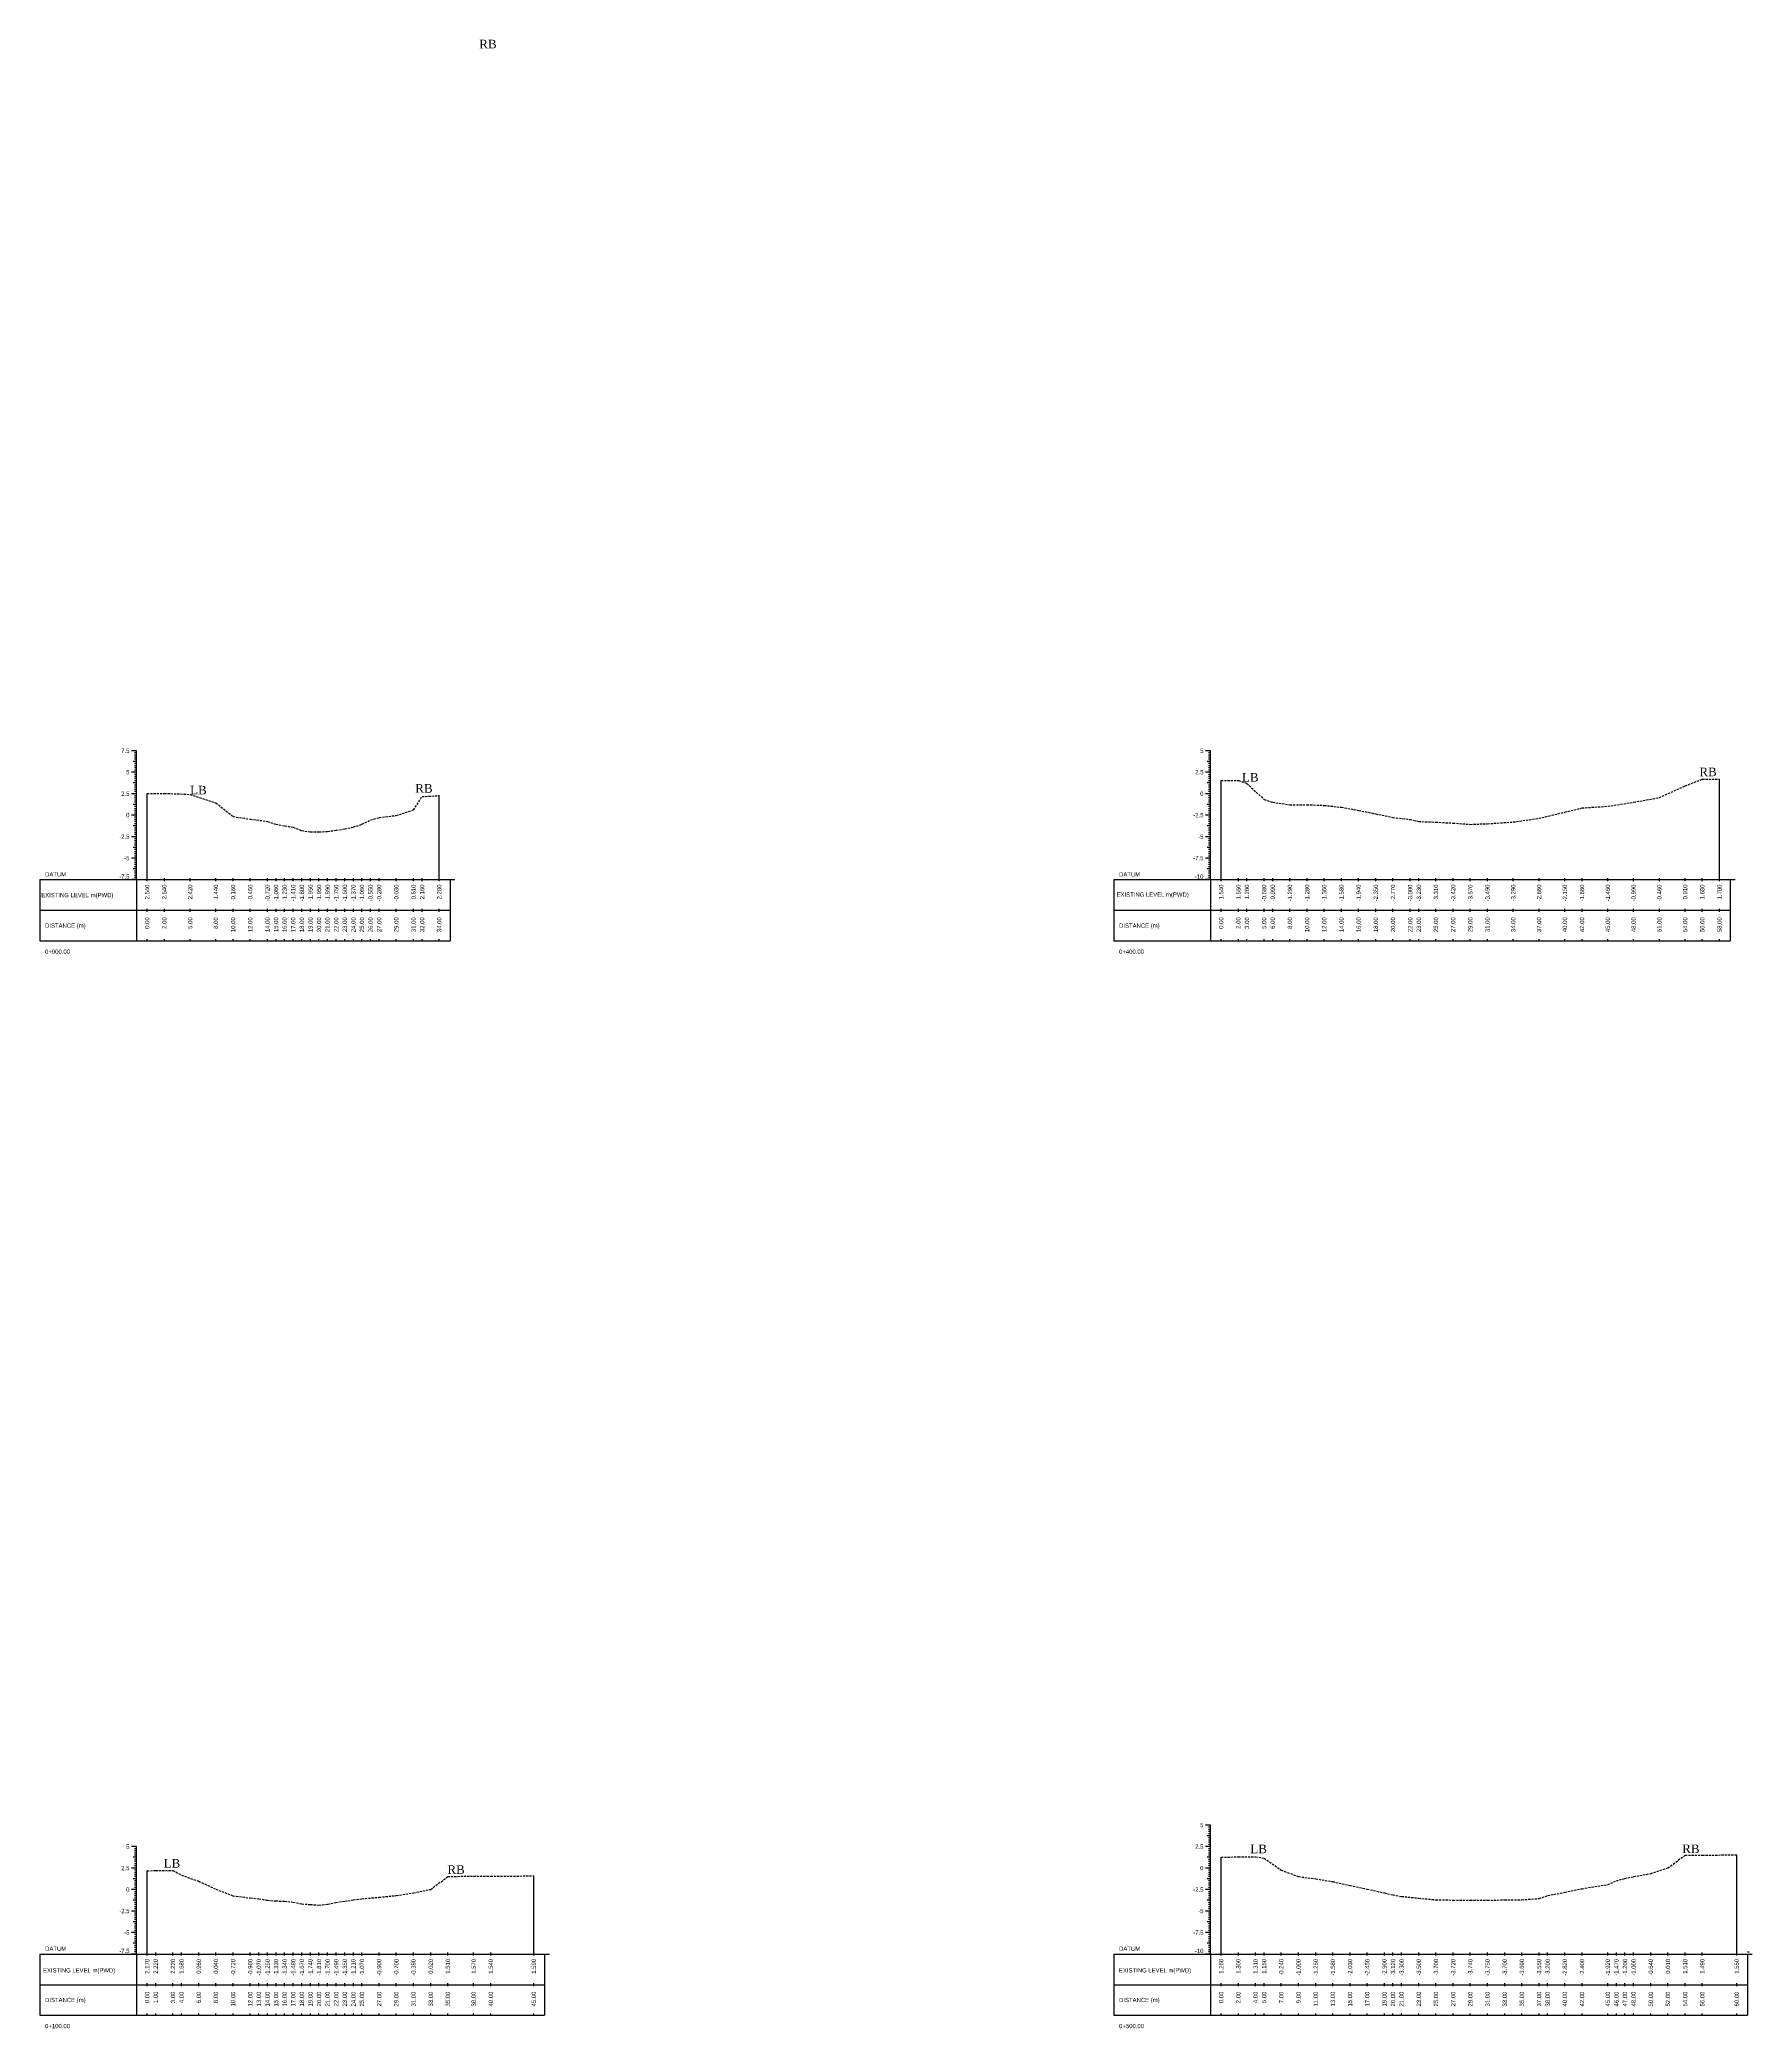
# Model space of a CAD drawing. Header units: inches. Extents: x 6579 to 9220, y -2276 to -1013.
# Drawn here: x 6905.2 to 7104.5, y -1244.5 to -1013.2 of the extents above; entities that cross this region are included whole.
import ezdxf
from ezdxf.enums import TextEntityAlignment as Align

# ---------------------------------------------------------------- set-up
doc = ezdxf.new("R2010")
doc.units = ezdxf.units.IN
doc.header["$MEASUREMENT"] = 0
doc.linetypes.add('HIDDEN', pattern=[0.375, 0.25, -0.125])
doc.layers.add('CS_Drawing', color=7, linetype='Continuous')
doc.layers.add('GL', color=3, linetype='HIDDEN')
doc.styles.add('romans', font='romans.shx')

msp = doc.modelspace()

# ---------------------------------------------------------------- linework, layer by layer
at = {"layer": 'CS_Drawing'}
for p, q in [((6916.45, -1095.89), (6915.89, -1095.89)), ((6916.45, -1095.89), (6916.06, -1095.89)), ((6916.45, -1095.89), (6916.22, -1095.89)), ((6916.45, -1096.14), (6916.22, -1096.14)), ((6916.45, -1096.39), (6916.22, -1096.39)), ((6916.45, -1110.89), (6916.45, -1095.89)), ((7041.45, -1095.89), (7040.89, -1095.89)), ((7041.45, -1095.89), (7041.06, -1095.89)), ((7041.45, -1095.89), (7041.22, -1095.89)), ((7041.45, -1096.14), (7041.22, -1096.14)), ((7041.45, -1096.39), (7041.22, -1096.39)), ((7041.45, -1110.89), (7041.45, -1095.89)), ((6916.45, -1098.39), (6915.89, -1098.39)), ((6916.45, -1097.14), (6916.06, -1097.14)), ((6916.45, -1098.39), (6916.06, -1098.39)), ((6916.45, -1096.64), (6916.22, -1096.64)), ((6916.45, -1096.89), (6916.22, -1096.89)), ((6916.45, -1097.14), (6916.22, -1097.14)), ((6916.45, -1097.39), (6916.22, -1097.39)), ((6916.45, -1097.64), (6916.22, -1097.64)), ((6916.45, -1097.89), (6916.22, -1097.89)), ((6916.45, -1098.14), (6916.22, -1098.14)), ((6916.45, -1098.39), (6916.22, -1098.39)), ((6916.45, -1098.64), (6916.22, -1098.64)), ((6916.45, -1098.89), (6916.22, -1098.89)), ((7041.45, -1098.39), (7040.89, -1098.39)), ((7041.45, -1097.14), (7041.06, -1097.14)), ((7041.45, -1098.39), (7041.06, -1098.39)), ((7041.45, -1096.64), (7041.22, -1096.64)), ((7041.45, -1096.89), (7041.22, -1096.89)), ((7041.45, -1097.14), (7041.22, -1097.14)), ((7041.45, -1097.39), (7041.22, -1097.39)), ((7041.45, -1097.64), (7041.22, -1097.64)), ((7041.45, -1097.89), (7041.22, -1097.89)), ((7041.45, -1098.14), (7041.22, -1098.14)), ((7041.45, -1098.39), (7041.22, -1098.39)), ((7041.45, -1098.64), (7041.22, -1098.64)), ((7041.45, -1098.89), (7041.22, -1098.89)), ((6916.45, -1100.89), (6915.89, -1100.89)), ((6916.45, -1099.64), (6916.06, -1099.64)), ((6916.45, -1100.89), (6916.06, -1100.89)), ((6916.45, -1099.14), (6916.22, -1099.14)), ((6916.45, -1099.39), (6916.22, -1099.39)), ((6916.45, -1099.64), (6916.22, -1099.64)), ((6916.45, -1099.89), (6916.22, -1099.89)), ((6916.45, -1100.14), (6916.22, -1100.14)), ((6916.45, -1100.39), (6916.22, -1100.39)), ((6916.45, -1100.64), (6916.22, -1100.64)), ((6916.45, -1100.89), (6916.22, -1100.89)), ((6916.45, -1101.14), (6916.22, -1101.14)), ((6917.7, -1110.89), (6917.7, -1100.85)), ((6951.7, -1110.89), (6951.7, -1101.11)), ((7041.45, -1100.89), (7040.89, -1100.89)), ((7041.45, -1099.64), (7041.06, -1099.64)), ((7041.45, -1100.89), (7041.06, -1100.89)), ((7041.45, -1099.14), (7041.22, -1099.14)), ((7041.45, -1099.39), (7041.22, -1099.39)), ((7041.45, -1099.64), (7041.22, -1099.64)), ((7041.45, -1099.89), (7041.22, -1099.89)), ((7041.45, -1100.14), (7041.22, -1100.14)), ((7041.45, -1100.39), (7041.22, -1100.39)), ((7041.45, -1100.64), (7041.22, -1100.64)), ((7041.45, -1100.89), (7041.22, -1100.89)), ((7041.45, -1101.14), (7041.22, -1101.14)), ((7042.7, -1110.89), (7042.7, -1099.35)), ((7100.7, -1110.89), (7100.7, -1099.19)), ((6916.45, -1103.39), (6915.89, -1103.39)), ((6916.45, -1102.14), (6916.06, -1102.14)), ((6916.45, -1103.39), (6916.06, -1103.39)), ((6916.45, -1101.39), (6916.22, -1101.39)), ((6916.45, -1101.64), (6916.22, -1101.64)), ((6916.45, -1101.89), (6916.22, -1101.89)), ((6916.45, -1102.14), (6916.22, -1102.14)), ((6916.45, -1102.39), (6916.22, -1102.39)), ((6916.45, -1102.64), (6916.22, -1102.64)), ((6916.45, -1102.89), (6916.22, -1102.89)), ((6916.45, -1103.14), (6916.22, -1103.14)), ((6916.45, -1103.39), (6916.22, -1103.39)), ((7041.45, -1103.39), (7040.89, -1103.39)), ((7041.45, -1102.14), (7041.06, -1102.14)), ((7041.45, -1103.39), (7041.06, -1103.39)), ((7041.45, -1101.39), (7041.22, -1101.39)), ((7041.45, -1101.64), (7041.22, -1101.64)), ((7041.45, -1101.89), (7041.22, -1101.89)), ((7041.45, -1102.14), (7041.22, -1102.14)), ((7041.45, -1102.39), (7041.22, -1102.39)), ((7041.45, -1102.64), (7041.22, -1102.64)), ((7041.45, -1102.89), (7041.22, -1102.89)), ((7041.45, -1103.14), (7041.22, -1103.14)), ((7041.45, -1103.39), (7041.22, -1103.39)), ((6916.45, -1104.64), (6916.06, -1104.64)), ((6916.45, -1103.64), (6916.22, -1103.64)), ((6916.45, -1103.89), (6916.22, -1103.89)), ((6916.45, -1104.14), (6916.22, -1104.14)), ((6916.45, -1104.39), (6916.22, -1104.39)), ((6916.45, -1104.64), (6916.22, -1104.64)), ((6916.45, -1104.89), (6916.22, -1104.89)), ((6916.45, -1105.14), (6916.22, -1105.14)), ((6916.45, -1105.39), (6916.22, -1105.39)), ((6916.45, -1105.64), (6916.22, -1105.64)), ((7041.45, -1104.64), (7041.06, -1104.64)), ((7041.45, -1103.64), (7041.22, -1103.64)), ((7041.45, -1103.89), (7041.22, -1103.89)), ((7041.45, -1104.14), (7041.22, -1104.14)), ((7041.45, -1104.39), (7041.22, -1104.39)), ((7041.45, -1104.64), (7041.22, -1104.64)), ((7041.45, -1104.89), (7041.22, -1104.89)), ((7041.45, -1105.14), (7041.22, -1105.14)), ((7041.45, -1105.39), (7041.22, -1105.39)), ((7041.45, -1105.64), (7041.22, -1105.64)), ((6916.45, -1105.89), (6915.89, -1105.89)), ((6916.45, -1105.89), (6916.06, -1105.89)), ((6916.45, -1107.14), (6916.06, -1107.14)), ((6916.45, -1105.89), (6916.22, -1105.89)), ((6916.45, -1106.14), (6916.22, -1106.14)), ((6916.45, -1106.39), (6916.22, -1106.39)), ((6916.45, -1106.64), (6916.22, -1106.64)), ((6916.45, -1106.89), (6916.22, -1106.89)), ((6916.45, -1107.14), (6916.22, -1107.14)), ((6916.45, -1107.39), (6916.22, -1107.39)), ((6916.45, -1107.64), (6916.22, -1107.64)), ((6916.45, -1107.89), (6916.22, -1107.89)), ((6916.45, -1108.14), (6916.22, -1108.14)), ((7041.45, -1105.89), (7040.89, -1105.89)), ((7041.45, -1105.89), (7041.06, -1105.89)), ((7041.45, -1107.14), (7041.06, -1107.14)), ((7041.45, -1105.89), (7041.22, -1105.89)), ((7041.45, -1106.14), (7041.22, -1106.14)), ((7041.45, -1106.39), (7041.22, -1106.39)), ((7041.45, -1106.64), (7041.22, -1106.64)), ((7041.45, -1106.89), (7041.22, -1106.89)), ((7041.45, -1107.14), (7041.22, -1107.14)), ((7041.45, -1107.39), (7041.22, -1107.39)), ((7041.45, -1107.64), (7041.22, -1107.64)), ((7041.45, -1107.89), (7041.22, -1107.89)), ((7041.45, -1108.14), (7041.22, -1108.14)), ((6916.45, -1108.39), (6915.89, -1108.39)), ((6916.45, -1108.39), (6916.06, -1108.39)), ((6916.45, -1109.64), (6916.06, -1109.64)), ((6916.45, -1108.39), (6916.22, -1108.39)), ((6916.45, -1108.64), (6916.22, -1108.64)), ((6916.45, -1108.89), (6916.22, -1108.89)), ((6916.45, -1109.14), (6916.22, -1109.14)), ((6916.45, -1109.39), (6916.22, -1109.39)), ((6916.45, -1109.64), (6916.22, -1109.64)), ((6916.45, -1109.89), (6916.22, -1109.89)), ((6916.45, -1110.14), (6916.22, -1110.14)), ((6916.45, -1110.39), (6916.22, -1110.39)), ((7041.45, -1108.39), (7040.89, -1108.39)), ((7041.45, -1108.39), (7041.06, -1108.39)), ((7041.45, -1109.64), (7041.06, -1109.64)), ((7041.45, -1108.39), (7041.22, -1108.39)), ((7041.45, -1108.64), (7041.22, -1108.64)), ((7041.45, -1108.89), (7041.22, -1108.89)), ((7041.45, -1109.14), (7041.22, -1109.14)), ((7041.45, -1109.39), (7041.22, -1109.39)), ((7041.45, -1109.64), (7041.22, -1109.64)), ((7041.45, -1109.89), (7041.22, -1109.89)), ((7041.45, -1110.14), (7041.22, -1110.14)), ((7041.45, -1110.39), (7041.22, -1110.39)), ((6905.2, -1110.89), (6916.45, -1110.89)), ((6905.2, -1110.89), (6905.2, -1118.02)), ((6916.45, -1110.89), (6915.89, -1110.89)), ((6916.45, -1110.89), (6916.06, -1110.89)), ((6916.45, -1110.64), (6916.22, -1110.64)), ((6916.45, -1110.89), (6916.22, -1110.89)), ((6916.45, -1110.89), (6952.95, -1110.89)), ((6916.45, -1110.89), (6916.45, -1118.02)), ((6917.7, -1111.08), (6917.7, -1110.71)), ((6919.7, -1111.08), (6919.7, -1110.71)), ((6922.7, -1111.08), (6922.7, -1110.71)), ((6925.7, -1111.08), (6925.7, -1110.71)), ((6927.7, -1111.08), (6927.7, -1110.71)), ((6929.7, -1111.08), (6929.7, -1110.71)), ((6931.7, -1111.08), (6931.7, -1110.71)), ((6932.7, -1111.08), (6932.7, -1110.71)), ((6933.7, -1111.08), (6933.7, -1110.71)), ((6934.7, -1111.08), (6934.7, -1110.71)), ((6935.7, -1111.08), (6935.7, -1110.71)), ((6936.7, -1111.08), (6936.7, -1110.71)), ((6937.7, -1111.08), (6937.7, -1110.71)), ((6938.7, -1111.08), (6938.7, -1110.71)), ((6939.7, -1111.08), (6939.7, -1110.71)), ((6940.7, -1111.08), (6940.7, -1110.71)), ((6941.7, -1111.08), (6941.7, -1110.71)), ((6942.7, -1111.08), (6942.7, -1110.71)), ((6943.7, -1111.08), (6943.7, -1110.71)), ((6944.7, -1111.08), (6944.7, -1110.71)), ((6946.7, -1111.08), (6946.7, -1110.71)), ((6948.7, -1111.08), (6948.7, -1110.71)), ((6949.7, -1111.08), (6949.7, -1110.71)), ((6951.7, -1111.08), (6951.7, -1110.71)), ((6952.95, -1110.89), (6953.51, -1110.89)), ((6952.95, -1110.89), (6953.34, -1110.89)), ((6952.95, -1110.89), (6953.17, -1110.89)), ((6952.95, -1110.89), (6952.95, -1118.02)), ((7030.2, -1110.89), (7041.45, -1110.89)), ((7030.2, -1110.89), (7030.2, -1118.02)), ((7041.45, -1110.89), (7040.89, -1110.89)), ((7041.45, -1110.89), (7041.06, -1110.89)), ((7041.45, -1110.64), (7041.22, -1110.64)), ((7041.45, -1110.89), (7041.22, -1110.89)), ((7041.45, -1110.89), (7101.95, -1110.89)), ((7041.45, -1110.89), (7041.45, -1118.02)), ((7042.7, -1111.08), (7042.7, -1110.71)), ((7044.7, -1111.08), (7044.7, -1110.71)), ((7045.7, -1111.08), (7045.7, -1110.71)), ((7047.7, -1111.08), (7047.7, -1110.71)), ((7048.7, -1111.08), (7048.7, -1110.71)), ((7050.7, -1111.08), (7050.7, -1110.71)), ((7052.7, -1111.08), (7052.7, -1110.71)), ((7054.7, -1111.08), (7054.7, -1110.71)), ((7056.7, -1111.08), (7056.7, -1110.71)), ((7058.7, -1111.08), (7058.7, -1110.71)), ((7060.7, -1111.08), (7060.7, -1110.71)), ((7062.7, -1111.08), (7062.7, -1110.71)), ((7064.7, -1111.08), (7064.7, -1110.71)), ((7065.7, -1111.08), (7065.7, -1110.71)), ((7067.7, -1111.08), (7067.7, -1110.71)), ((7069.7, -1111.08), (7069.7, -1110.71)), ((7071.7, -1111.08), (7071.7, -1110.71)), ((7073.7, -1111.08), (7073.7, -1110.71)), ((7076.7, -1111.08), (7076.7, -1110.71)), ((7079.7, -1111.08), (7079.7, -1110.71)), ((7082.7, -1111.08), (7082.7, -1110.71)), ((7084.7, -1111.08), (7084.7, -1110.71)), ((7087.7, -1111.08), (7087.7, -1110.71)), ((7090.7, -1111.08), (7090.7, -1110.71)), ((7093.7, -1111.08), (7093.7, -1110.71)), ((7096.7, -1111.08), (7096.7, -1110.71)), ((7098.7, -1111.08), (7098.7, -1110.71)), ((7100.7, -1111.08), (7100.7, -1110.71)), ((7101.95, -1110.89), (7102.51, -1110.89)), ((7101.95, -1110.89), (7102.34, -1110.89)), ((7101.95, -1110.89), (7102.17, -1110.89)), ((7101.95, -1110.89), (7101.95, -1118.02)), ((6905.2, -1114.46), (6916.45, -1114.46)), ((6916.45, -1114.46), (6952.95, -1114.46)), ((6916.45, -1114.46), (6952.95, -1114.46)), ((6917.7, -1114.64), (6917.7, -1114.27)), ((6919.7, -1114.64), (6919.7, -1114.27)), ((6922.7, -1114.64), (6922.7, -1114.27)), ((6925.7, -1114.64), (6925.7, -1114.27)), ((6927.7, -1114.64), (6927.7, -1114.27)), ((6929.7, -1114.64), (6929.7, -1114.27)), ((6931.7, -1114.64), (6931.7, -1114.27)), ((6932.7, -1114.64), (6932.7, -1114.27)), ((6933.7, -1114.64), (6933.7, -1114.27)), ((6934.7, -1114.64), (6934.7, -1114.27)), ((6935.7, -1114.64), (6935.7, -1114.27)), ((6936.7, -1114.64), (6936.7, -1114.27)), ((6937.7, -1114.64), (6937.7, -1114.27)), ((6938.7, -1114.64), (6938.7, -1114.27)), ((6939.7, -1114.64), (6939.7, -1114.27)), ((6940.7, -1114.64), (6940.7, -1114.27)), ((6941.7, -1114.64), (6941.7, -1114.27)), ((6942.7, -1114.64), (6942.7, -1114.27)), ((6943.7, -1114.64), (6943.7, -1114.27)), ((6944.7, -1114.64), (6944.7, -1114.27)), ((6946.7, -1114.64), (6946.7, -1114.27)), ((6948.7, -1114.64), (6948.7, -1114.27)), ((6949.7, -1114.64), (6949.7, -1114.27)), ((6951.7, -1114.64), (6951.7, -1114.27)), ((7030.2, -1114.46), (7041.45, -1114.46)), ((7041.45, -1114.46), (7101.95, -1114.46)), ((7041.45, -1114.46), (7101.95, -1114.46)), ((7042.7, -1114.64), (7042.7, -1114.27)), ((7044.7, -1114.64), (7044.7, -1114.27)), ((7045.7, -1114.64), (7045.7, -1114.27)), ((7047.7, -1114.64), (7047.7, -1114.27)), ((7048.7, -1114.64), (7048.7, -1114.27)), ((7050.7, -1114.64), (7050.7, -1114.27)), ((7052.7, -1114.64), (7052.7, -1114.27)), ((7054.7, -1114.64), (7054.7, -1114.27)), ((7056.7, -1114.64), (7056.7, -1114.27)), ((7058.7, -1114.64), (7058.7, -1114.27)), ((7060.7, -1114.64), (7060.7, -1114.27)), ((7062.7, -1114.64), (7062.7, -1114.27)), ((7064.7, -1114.64), (7064.7, -1114.27)), ((7065.7, -1114.64), (7065.7, -1114.27)), ((7067.7, -1114.64), (7067.7, -1114.27)), ((7069.7, -1114.64), (7069.7, -1114.27)), ((7071.7, -1114.64), (7071.7, -1114.27)), ((7073.7, -1114.64), (7073.7, -1114.27)), ((7076.7, -1114.64), (7076.7, -1114.27)), ((7079.7, -1114.64), (7079.7, -1114.27)), ((7082.7, -1114.64), (7082.7, -1114.27)), ((7084.7, -1114.64), (7084.7, -1114.27)), ((7087.7, -1114.64), (7087.7, -1114.27)), ((7090.7, -1114.64), (7090.7, -1114.27)), ((7093.7, -1114.64), (7093.7, -1114.27)), ((7096.7, -1114.64), (7096.7, -1114.27)), ((7098.7, -1114.64), (7098.7, -1114.27)), ((7100.7, -1114.64), (7100.7, -1114.27)), ((6905.2, -1118.02), (6916.45, -1118.02)), ((6916.45, -1118.02), (6952.95, -1118.02)), ((6917.7, -1118.02), (6917.7, -1117.83)), ((6919.7, -1118.02), (6919.7, -1117.83)), ((6922.7, -1118.02), (6922.7, -1117.83)), ((6925.7, -1118.02), (6925.7, -1117.83)), ((6927.7, -1118.02), (6927.7, -1117.83)), ((6929.7, -1118.02), (6929.7, -1117.83)), ((6931.7, -1118.02), (6931.7, -1117.83)), ((6932.7, -1118.02), (6932.7, -1117.83)), ((6933.7, -1118.02), (6933.7, -1117.83)), ((6934.7, -1118.02), (6934.7, -1117.83)), ((6935.7, -1118.02), (6935.7, -1117.83)), ((6936.7, -1118.02), (6936.7, -1117.83)), ((6937.7, -1118.02), (6937.7, -1117.83)), ((6938.7, -1118.02), (6938.7, -1117.83)), ((6939.7, -1118.02), (6939.7, -1117.83)), ((6940.7, -1118.02), (6940.7, -1117.83)), ((6941.7, -1118.02), (6941.7, -1117.83)), ((6942.7, -1118.02), (6942.7, -1117.83)), ((6943.7, -1118.02), (6943.7, -1117.83)), ((6944.7, -1118.02), (6944.7, -1117.83)), ((6946.7, -1118.02), (6946.7, -1117.83)), ((6948.7, -1118.02), (6948.7, -1117.83)), ((6949.7, -1118.02), (6949.7, -1117.83)), ((6951.7, -1118.02), (6951.7, -1117.83)), ((7030.2, -1118.02), (7041.45, -1118.02)), ((7041.45, -1118.02), (7101.95, -1118.02)), ((7042.7, -1118.02), (7042.7, -1117.83)), ((7044.7, -1118.02), (7044.7, -1117.83)), ((7045.7, -1118.02), (7045.7, -1117.83)), ((7047.7, -1118.02), (7047.7, -1117.83)), ((7048.7, -1118.02), (7048.7, -1117.83)), ((7050.7, -1118.02), (7050.7, -1117.83)), ((7052.7, -1118.02), (7052.7, -1117.83)), ((7054.7, -1118.02), (7054.7, -1117.83)), ((7056.7, -1118.02), (7056.7, -1117.83)), ((7058.7, -1118.02), (7058.7, -1117.83)), ((7060.7, -1118.02), (7060.7, -1117.83)), ((7062.7, -1118.02), (7062.7, -1117.83)), ((7064.7, -1118.02), (7064.7, -1117.83)), ((7065.7, -1118.02), (7065.7, -1117.83)), ((7067.7, -1118.02), (7067.7, -1117.83)), ((7069.7, -1118.02), (7069.7, -1117.83)), ((7071.7, -1118.02), (7071.7, -1117.83)), ((7073.7, -1118.02), (7073.7, -1117.83)), ((7076.7, -1118.02), (7076.7, -1117.83)), ((7079.7, -1118.02), (7079.7, -1117.83)), ((7082.7, -1118.02), (7082.7, -1117.83)), ((7084.7, -1118.02), (7084.7, -1117.83)), ((7087.7, -1118.02), (7087.7, -1117.83)), ((7090.7, -1118.02), (7090.7, -1117.83)), ((7093.7, -1118.02), (7093.7, -1117.83)), ((7096.7, -1118.02), (7096.7, -1117.83)), ((7098.7, -1118.02), (7098.7, -1117.83)), ((7100.7, -1118.02), (7100.7, -1117.83)), ((7041.45, -1220.89), (7040.89, -1220.89)), ((7041.45, -1220.89), (7041.06, -1220.89)), ((7041.45, -1220.89), (7041.22, -1220.89)), ((7041.45, -1221.14), (7041.22, -1221.14)), ((7041.45, -1221.39), (7041.22, -1221.39)), ((7041.45, -1235.89), (7041.45, -1220.89)), ((6916.45, -1223.39), (6915.89, -1223.39)), ((6916.45, -1223.39), (6916.06, -1223.39)), ((6916.45, -1223.39), (6916.22, -1223.39)), ((6916.45, -1223.64), (6916.22, -1223.64)), ((6916.45, -1235.89), (6916.45, -1223.39)), ((7041.45, -1223.39), (7040.89, -1223.39)), ((7041.45, -1222.14), (7041.06, -1222.14)), ((7041.45, -1223.39), (7041.06, -1223.39)), ((7041.45, -1221.64), (7041.22, -1221.64)), ((7041.45, -1221.89), (7041.22, -1221.89)), ((7041.45, -1222.14), (7041.22, -1222.14)), ((7041.45, -1222.39), (7041.22, -1222.39)), ((7041.45, -1222.64), (7041.22, -1222.64)), ((7041.45, -1222.89), (7041.22, -1222.89)), ((7041.45, -1223.14), (7041.22, -1223.14)), ((7041.45, -1223.39), (7041.22, -1223.39)), ((7041.45, -1223.64), (7041.22, -1223.64)), ((6916.45, -1225.89), (6915.89, -1225.89)), ((6916.45, -1224.64), (6916.06, -1224.64)), ((6916.45, -1225.89), (6916.06, -1225.89)), ((6916.45, -1223.89), (6916.22, -1223.89)), ((6916.45, -1224.14), (6916.22, -1224.14)), ((6916.45, -1224.39), (6916.22, -1224.39)), ((6916.45, -1224.64), (6916.22, -1224.64)), ((6916.45, -1224.89), (6916.22, -1224.89)), ((6916.45, -1225.14), (6916.22, -1225.14)), ((6916.45, -1225.39), (6916.22, -1225.39)), ((6916.45, -1225.64), (6916.22, -1225.64)), ((6916.45, -1225.89), (6916.22, -1225.89)), ((6916.45, -1226.14), (6916.22, -1226.14)), ((7041.45, -1225.89), (7040.89, -1225.89)), ((7041.45, -1224.64), (7041.06, -1224.64)), ((7041.45, -1225.89), (7041.06, -1225.89)), ((7041.45, -1223.89), (7041.22, -1223.89)), ((7041.45, -1224.14), (7041.22, -1224.14)), ((7041.45, -1224.39), (7041.22, -1224.39)), ((7041.45, -1224.64), (7041.22, -1224.64)), ((7041.45, -1224.89), (7041.22, -1224.89)), ((7041.45, -1225.14), (7041.22, -1225.14)), ((7041.45, -1225.39), (7041.22, -1225.39)), ((7041.45, -1225.64), (7041.22, -1225.64)), ((7041.45, -1225.89), (7041.22, -1225.89)), ((7041.45, -1226.14), (7041.22, -1226.14)), ((7042.7, -1235.89), (7042.7, -1224.63)), ((7102.7, -1235.89), (7102.7, -1224.34)), ((6916.45, -1228.39), (6915.89, -1228.39)), ((6916.45, -1227.14), (6916.06, -1227.14)), ((6916.45, -1228.39), (6916.06, -1228.39)), ((6916.45, -1226.39), (6916.22, -1226.39)), ((6916.45, -1226.64), (6916.22, -1226.64)), ((6916.45, -1226.89), (6916.22, -1226.89)), ((6916.45, -1227.14), (6916.22, -1227.14)), ((6916.45, -1227.39), (6916.22, -1227.39)), ((6916.45, -1227.64), (6916.22, -1227.64)), ((6916.45, -1227.89), (6916.22, -1227.89)), ((6916.45, -1228.14), (6916.22, -1228.14)), ((6916.45, -1228.39), (6916.22, -1228.39)), ((6917.7, -1235.89), (6917.7, -1226.22)), ((6962.7, -1235.89), (6962.7, -1226.8)), ((7041.45, -1228.39), (7040.89, -1228.39)), ((7041.45, -1227.14), (7041.06, -1227.14)), ((7041.45, -1228.39), (7041.06, -1228.39)), ((7041.45, -1226.39), (7041.22, -1226.39)), ((7041.45, -1226.64), (7041.22, -1226.64)), ((7041.45, -1226.89), (7041.22, -1226.89)), ((7041.45, -1227.14), (7041.22, -1227.14)), ((7041.45, -1227.39), (7041.22, -1227.39)), ((7041.45, -1227.64), (7041.22, -1227.64)), ((7041.45, -1227.89), (7041.22, -1227.89)), ((7041.45, -1228.14), (7041.22, -1228.14)), ((7041.45, -1228.39), (7041.22, -1228.39)), ((6916.45, -1229.64), (6916.06, -1229.64)), ((6916.45, -1228.64), (6916.22, -1228.64)), ((6916.45, -1228.89), (6916.22, -1228.89)), ((6916.45, -1229.14), (6916.22, -1229.14)), ((6916.45, -1229.39), (6916.22, -1229.39)), ((6916.45, -1229.64), (6916.22, -1229.64)), ((6916.45, -1229.89), (6916.22, -1229.89)), ((6916.45, -1230.14), (6916.22, -1230.14)), ((6916.45, -1230.39), (6916.22, -1230.39)), ((6916.45, -1230.64), (6916.22, -1230.64)), ((7041.45, -1229.64), (7041.06, -1229.64)), ((7041.45, -1228.64), (7041.22, -1228.64)), ((7041.45, -1228.89), (7041.22, -1228.89)), ((7041.45, -1229.14), (7041.22, -1229.14)), ((7041.45, -1229.39), (7041.22, -1229.39)), ((7041.45, -1229.64), (7041.22, -1229.64)), ((7041.45, -1229.89), (7041.22, -1229.89)), ((7041.45, -1230.14), (7041.22, -1230.14)), ((7041.45, -1230.39), (7041.22, -1230.39)), ((7041.45, -1230.64), (7041.22, -1230.64)), ((6916.45, -1230.89), (6915.89, -1230.89)), ((6916.45, -1230.89), (6916.06, -1230.89)), ((6916.45, -1232.14), (6916.06, -1232.14)), ((6916.45, -1230.89), (6916.22, -1230.89)), ((6916.45, -1231.14), (6916.22, -1231.14)), ((6916.45, -1231.39), (6916.22, -1231.39)), ((6916.45, -1231.64), (6916.22, -1231.64)), ((6916.45, -1231.89), (6916.22, -1231.89)), ((6916.45, -1232.14), (6916.22, -1232.14)), ((6916.45, -1232.39), (6916.22, -1232.39)), ((6916.45, -1232.64), (6916.22, -1232.64)), ((6916.45, -1232.89), (6916.22, -1232.89)), ((7041.45, -1230.89), (7040.89, -1230.89)), ((7041.45, -1230.89), (7041.06, -1230.89)), ((7041.45, -1232.14), (7041.06, -1232.14)), ((7041.45, -1230.89), (7041.22, -1230.89)), ((7041.45, -1231.14), (7041.22, -1231.14)), ((7041.45, -1231.39), (7041.22, -1231.39)), ((7041.45, -1231.64), (7041.22, -1231.64)), ((7041.45, -1231.89), (7041.22, -1231.89)), ((7041.45, -1232.14), (7041.22, -1232.14)), ((7041.45, -1232.39), (7041.22, -1232.39)), ((7041.45, -1232.64), (7041.22, -1232.64)), ((7041.45, -1232.89), (7041.22, -1232.89)), ((6916.45, -1233.39), (6915.89, -1233.39)), ((6916.45, -1233.39), (6916.06, -1233.39)), ((6916.45, -1234.64), (6916.06, -1234.64)), ((6916.45, -1233.14), (6916.22, -1233.14)), ((6916.45, -1233.39), (6916.22, -1233.39)), ((6916.45, -1233.64), (6916.22, -1233.64)), ((6916.45, -1233.89), (6916.22, -1233.89)), ((6916.45, -1234.14), (6916.22, -1234.14)), ((6916.45, -1234.39), (6916.22, -1234.39)), ((6916.45, -1234.64), (6916.22, -1234.64)), ((6916.45, -1234.89), (6916.22, -1234.89)), ((6916.45, -1235.14), (6916.22, -1235.14)), ((6916.45, -1235.39), (6916.22, -1235.39)), ((7041.45, -1233.39), (7040.89, -1233.39)), ((7041.45, -1233.39), (7041.06, -1233.39)), ((7041.45, -1234.64), (7041.06, -1234.64)), ((7041.45, -1233.14), (7041.22, -1233.14)), ((7041.45, -1233.39), (7041.22, -1233.39)), ((7041.45, -1233.64), (7041.22, -1233.64)), ((7041.45, -1233.89), (7041.22, -1233.89)), ((7041.45, -1234.14), (7041.22, -1234.14)), ((7041.45, -1234.39), (7041.22, -1234.39)), ((7041.45, -1234.64), (7041.22, -1234.64)), ((7041.45, -1234.89), (7041.22, -1234.89)), ((7041.45, -1235.14), (7041.22, -1235.14)), ((7041.45, -1235.39), (7041.22, -1235.39)), ((6905.2, -1235.89), (6916.45, -1235.89)), ((6905.2, -1235.89), (6905.2, -1243.02)), ((6916.45, -1235.89), (6915.89, -1235.89)), ((6916.45, -1235.89), (6916.06, -1235.89)), ((6916.45, -1235.64), (6916.22, -1235.64)), ((6916.45, -1235.89), (6916.22, -1235.89)), ((6916.45, -1235.89), (6963.95, -1235.89)), ((6916.45, -1235.89), (6916.45, -1243.02)), ((6917.7, -1236.08), (6917.7, -1235.71)), ((6918.7, -1236.08), (6918.7, -1235.71)), ((6920.7, -1236.08), (6920.7, -1235.71)), ((6921.7, -1236.08), (6921.7, -1235.71)), ((6923.7, -1236.08), (6923.7, -1235.71)), ((6925.7, -1236.08), (6925.7, -1235.71)), ((6927.7, -1236.08), (6927.7, -1235.71)), ((6929.7, -1236.08), (6929.7, -1235.71)), ((6930.7, -1236.08), (6930.7, -1235.71)), ((6931.7, -1236.08), (6931.7, -1235.71)), ((6932.7, -1236.08), (6932.7, -1235.71)), ((6933.7, -1236.08), (6933.7, -1235.71)), ((6934.7, -1236.08), (6934.7, -1235.71)), ((6935.7, -1236.08), (6935.7, -1235.71)), ((6936.7, -1236.08), (6936.7, -1235.71)), ((6937.7, -1236.08), (6937.7, -1235.71)), ((6938.7, -1236.08), (6938.7, -1235.71)), ((6939.7, -1236.08), (6939.7, -1235.71)), ((6940.7, -1236.08), (6940.7, -1235.71)), ((6941.7, -1236.08), (6941.7, -1235.71)), ((6942.7, -1236.08), (6942.7, -1235.71)), ((6944.7, -1236.08), (6944.7, -1235.71)), ((6946.7, -1236.08), (6946.7, -1235.71)), ((6948.7, -1236.08), (6948.7, -1235.71)), ((6950.7, -1236.08), (6950.7, -1235.71)), ((6952.7, -1236.08), (6952.7, -1235.71)), ((6955.7, -1236.08), (6955.7, -1235.71)), ((6957.7, -1236.08), (6957.7, -1235.71)), ((6962.7, -1236.08), (6962.7, -1235.71)), ((6963.95, -1235.89), (6964.51, -1235.89)), ((6963.95, -1235.89), (6964.34, -1235.89)), ((6963.95, -1235.89), (6964.17, -1235.89)), ((6963.95, -1235.89), (6963.95, -1243.02)), ((7030.2, -1235.89), (7041.45, -1235.89)), ((7030.2, -1235.89), (7030.2, -1243.02)), ((7041.45, -1235.89), (7040.89, -1235.89)), ((7041.45, -1235.89), (7041.06, -1235.89)), ((7041.45, -1235.64), (7041.22, -1235.64)), ((7041.45, -1235.89), (7041.22, -1235.89)), ((7041.45, -1235.89), (7103.95, -1235.89)), ((7041.45, -1235.89), (7041.45, -1243.02)), ((7042.7, -1236.08), (7042.7, -1235.71)), ((7044.7, -1236.08), (7044.7, -1235.71)), ((7046.7, -1236.08), (7046.7, -1235.71)), ((7047.7, -1236.08), (7047.7, -1235.71)), ((7049.7, -1236.08), (7049.7, -1235.71)), ((7051.7, -1236.08), (7051.7, -1235.71)), ((7053.7, -1236.08), (7053.7, -1235.71)), ((7055.7, -1236.08), (7055.7, -1235.71)), ((7057.7, -1236.08), (7057.7, -1235.71)), ((7059.7, -1236.08), (7059.7, -1235.71)), ((7061.7, -1236.08), (7061.7, -1235.71)), ((7062.7, -1236.08), (7062.7, -1235.71)), ((7063.7, -1236.08), (7063.7, -1235.71)), ((7065.7, -1236.08), (7065.7, -1235.71)), ((7067.7, -1236.08), (7067.7, -1235.71)), ((7069.7, -1236.08), (7069.7, -1235.71)), ((7071.7, -1236.08), (7071.7, -1235.71)), ((7073.7, -1236.08), (7073.7, -1235.71)), ((7075.7, -1236.08), (7075.7, -1235.71)), ((7077.7, -1236.08), (7077.7, -1235.71)), ((7079.7, -1236.08), (7079.7, -1235.71)), ((7080.7, -1236.08), (7080.7, -1235.71)), ((7082.7, -1236.08), (7082.7, -1235.71)), ((7084.7, -1236.08), (7084.7, -1235.71)), ((7087.7, -1236.08), (7087.7, -1235.71)), ((7088.7, -1236.08), (7088.7, -1235.71)), ((7089.7, -1236.08), (7089.7, -1235.71)), ((7090.7, -1236.08), (7090.7, -1235.71)), ((7092.7, -1236.08), (7092.7, -1235.71)), ((7094.7, -1236.08), (7094.7, -1235.71)), ((7096.7, -1236.08), (7096.7, -1235.71)), ((7098.7, -1236.08), (7098.7, -1235.71)), ((7102.7, -1236.08), (7102.7, -1235.71)), ((7103.95, -1235.64), (7104.17, -1235.64)), ((7103.95, -1235.89), (7104.51, -1235.89)), ((7103.95, -1235.89), (7104.34, -1235.89)), ((7103.95, -1235.89), (7104.17, -1235.89)), ((7103.95, -1235.89), (7103.95, -1243.02)), ((6905.2, -1239.46), (6916.45, -1239.46)), ((6916.45, -1239.46), (6963.95, -1239.46)), ((6916.45, -1239.46), (6963.95, -1239.46)), ((6917.7, -1239.64), (6917.7, -1239.27)), ((6918.7, -1239.64), (6918.7, -1239.27)), ((6920.7, -1239.64), (6920.7, -1239.27)), ((6921.7, -1239.64), (6921.7, -1239.27)), ((6923.7, -1239.64), (6923.7, -1239.27)), ((6925.7, -1239.64), (6925.7, -1239.27)), ((6927.7, -1239.64), (6927.7, -1239.27)), ((6929.7, -1239.64), (6929.7, -1239.27)), ((6930.7, -1239.64), (6930.7, -1239.27)), ((6931.7, -1239.64), (6931.7, -1239.27)), ((6932.7, -1239.64), (6932.7, -1239.27)), ((6933.7, -1239.64), (6933.7, -1239.27)), ((6934.7, -1239.64), (6934.7, -1239.27)), ((6935.7, -1239.64), (6935.7, -1239.27)), ((6936.7, -1239.64), (6936.7, -1239.27)), ((6937.7, -1239.64), (6937.7, -1239.27)), ((6938.7, -1239.64), (6938.7, -1239.27)), ((6939.7, -1239.64), (6939.7, -1239.27)), ((6940.7, -1239.64), (6940.7, -1239.27)), ((6941.7, -1239.64), (6941.7, -1239.27)), ((6942.7, -1239.64), (6942.7, -1239.27)), ((6944.7, -1239.64), (6944.7, -1239.27)), ((6946.7, -1239.64), (6946.7, -1239.27)), ((6948.7, -1239.64), (6948.7, -1239.27)), ((6950.7, -1239.64), (6950.7, -1239.27)), ((6952.7, -1239.64), (6952.7, -1239.27)), ((6955.7, -1239.64), (6955.7, -1239.27)), ((6957.7, -1239.64), (6957.7, -1239.27)), ((6962.7, -1239.64), (6962.7, -1239.27)), ((7030.2, -1239.46), (7041.45, -1239.46)), ((7041.45, -1239.46), (7103.95, -1239.46)), ((7041.45, -1239.46), (7103.95, -1239.46)), ((7042.7, -1239.64), (7042.7, -1239.27)), ((7044.7, -1239.64), (7044.7, -1239.27)), ((7046.7, -1239.64), (7046.7, -1239.27)), ((7047.7, -1239.64), (7047.7, -1239.27)), ((7049.7, -1239.64), (7049.7, -1239.27)), ((7051.7, -1239.64), (7051.7, -1239.27)), ((7053.7, -1239.64), (7053.7, -1239.27)), ((7055.7, -1239.64), (7055.7, -1239.27)), ((7057.7, -1239.64), (7057.7, -1239.27)), ((7059.7, -1239.64), (7059.7, -1239.27)), ((7061.7, -1239.64), (7061.7, -1239.27)), ((7062.7, -1239.64), (7062.7, -1239.27)), ((7063.7, -1239.64), (7063.7, -1239.27)), ((7065.7, -1239.64), (7065.7, -1239.27)), ((7067.7, -1239.64), (7067.7, -1239.27)), ((7069.7, -1239.64), (7069.7, -1239.27)), ((7071.7, -1239.64), (7071.7, -1239.27)), ((7073.7, -1239.64), (7073.7, -1239.27)), ((7075.7, -1239.64), (7075.7, -1239.27)), ((7077.7, -1239.64), (7077.7, -1239.27)), ((7079.7, -1239.64), (7079.7, -1239.27)), ((7080.7, -1239.64), (7080.7, -1239.27)), ((7082.7, -1239.64), (7082.7, -1239.27)), ((7084.7, -1239.64), (7084.7, -1239.27)), ((7087.7, -1239.64), (7087.7, -1239.27)), ((7088.7, -1239.64), (7088.7, -1239.27)), ((7089.7, -1239.64), (7089.7, -1239.27)), ((7090.7, -1239.64), (7090.7, -1239.27)), ((7092.7, -1239.64), (7092.7, -1239.27)), ((7094.7, -1239.64), (7094.7, -1239.27)), ((7096.7, -1239.64), (7096.7, -1239.27)), ((7098.7, -1239.64), (7098.7, -1239.27)), ((7102.7, -1239.64), (7102.7, -1239.27)), ((6905.2, -1243.02), (6916.45, -1243.02)), ((6916.45, -1243.02), (6963.95, -1243.02)), ((6917.7, -1243.02), (6917.7, -1242.83)), ((6918.7, -1243.02), (6918.7, -1242.83)), ((6920.7, -1243.02), (6920.7, -1242.83)), ((6921.7, -1243.02), (6921.7, -1242.83)), ((6923.7, -1243.02), (6923.7, -1242.83)), ((6925.7, -1243.02), (6925.7, -1242.83)), ((6927.7, -1243.02), (6927.7, -1242.83)), ((6929.7, -1243.02), (6929.7, -1242.83)), ((6930.7, -1243.02), (6930.7, -1242.83)), ((6931.7, -1243.02), (6931.7, -1242.83)), ((6932.7, -1243.02), (6932.7, -1242.83)), ((6933.7, -1243.02), (6933.7, -1242.83)), ((6934.7, -1243.02), (6934.7, -1242.83)), ((6935.7, -1243.02), (6935.7, -1242.83)), ((6936.7, -1243.02), (6936.7, -1242.83)), ((6937.7, -1243.02), (6937.7, -1242.83)), ((6938.7, -1243.02), (6938.7, -1242.83)), ((6939.7, -1243.02), (6939.7, -1242.83)), ((6940.7, -1243.02), (6940.7, -1242.83)), ((6941.7, -1243.02), (6941.7, -1242.83)), ((6942.7, -1243.02), (6942.7, -1242.83)), ((6944.7, -1243.02), (6944.7, -1242.83)), ((6946.7, -1243.02), (6946.7, -1242.83)), ((6948.7, -1243.02), (6948.7, -1242.83)), ((6950.7, -1243.02), (6950.7, -1242.83)), ((6952.7, -1243.02), (6952.7, -1242.83)), ((6955.7, -1243.02), (6955.7, -1242.83)), ((6957.7, -1243.02), (6957.7, -1242.83)), ((6962.7, -1243.02), (6962.7, -1242.83)), ((7030.2, -1243.02), (7041.45, -1243.02)), ((7041.45, -1243.02), (7103.95, -1243.02)), ((7042.7, -1243.02), (7042.7, -1242.83)), ((7044.7, -1243.02), (7044.7, -1242.83)), ((7046.7, -1243.02), (7046.7, -1242.83)), ((7047.7, -1243.02), (7047.7, -1242.83)), ((7049.7, -1243.02), (7049.7, -1242.83)), ((7051.7, -1243.02), (7051.7, -1242.83)), ((7053.7, -1243.02), (7053.7, -1242.83)), ((7055.7, -1243.02), (7055.7, -1242.83)), ((7057.7, -1243.02), (7057.7, -1242.83)), ((7059.7, -1243.02), (7059.7, -1242.83)), ((7061.7, -1243.02), (7061.7, -1242.83)), ((7062.7, -1243.02), (7062.7, -1242.83)), ((7063.7, -1243.02), (7063.7, -1242.83)), ((7065.7, -1243.02), (7065.7, -1242.83)), ((7067.7, -1243.02), (7067.7, -1242.83)), ((7069.7, -1243.02), (7069.7, -1242.83)), ((7071.7, -1243.02), (7071.7, -1242.83)), ((7073.7, -1243.02), (7073.7, -1242.83)), ((7075.7, -1243.02), (7075.7, -1242.83)), ((7077.7, -1243.02), (7077.7, -1242.83)), ((7079.7, -1243.02), (7079.7, -1242.83)), ((7080.7, -1243.02), (7080.7, -1242.83)), ((7082.7, -1243.02), (7082.7, -1242.83)), ((7084.7, -1243.02), (7084.7, -1242.83)), ((7087.7, -1243.02), (7087.7, -1242.83)), ((7088.7, -1243.02), (7088.7, -1242.83)), ((7089.7, -1243.02), (7089.7, -1242.83)), ((7090.7, -1243.02), (7090.7, -1242.83)), ((7092.7, -1243.02), (7092.7, -1242.83)), ((7094.7, -1243.02), (7094.7, -1242.83)), ((7096.7, -1243.02), (7096.7, -1242.83)), ((7098.7, -1243.02), (7098.7, -1242.83)), ((7102.7, -1243.02), (7102.7, -1242.83))]:
    msp.add_line(p, q, dxfattribs=at)
at = {"layer": 'GL'}
for points in [[(6917.7, -1100.85), (6919.7, -1100.85), (6922.7, -1100.97), (6925.7, -1101.95), (6927.7, -1103.55), (6929.7, -1103.85), (6931.7, -1104.11), (6932.7, -1104.45), (6933.7, -1104.62), (6934.7, -1104.8), (6935.7, -1105.19), (6936.7, -1105.34), (6937.7, -1105.34), (6938.7, -1105.28), (6939.7, -1105.14), (6940.7, -1104.99), (6941.7, -1104.76), (6942.7, -1104.45), (6943.7, -1103.94), (6944.7, -1103.67), (6946.7, -1103.42), (6948.7, -1102.78), (6949.7, -1101.23), (6951.7, -1101.11)], [(7042.7, -1099.35), (7044.7, -1099.34), (7045.7, -1099.69), (7047.7, -1101.57), (7048.7, -1101.88), (7050.7, -1102.18), (7052.7, -1102.17), (7054.7, -1102.25), (7056.7, -1102.47), (7058.7, -1102.83), (7060.7, -1103.24), (7062.7, -1103.66), (7064.7, -1103.89), (7065.7, -1104.12), (7067.7, -1104.2), (7069.7, -1104.31), (7071.7, -1104.46), (7073.7, -1104.38), (7076.7, -1104.18), (7079.7, -1103.75), (7082.7, -1103.04), (7084.7, -1102.55), (7087.7, -1102.35), (7090.7, -1101.88), (7093.7, -1101.35), (7096.7, -1099.98), (7098.7, -1099.21), (7100.7, -1099.19)], [(6917.7, -1226.22), (6918.7, -1226.17), (6920.7, -1226.17), (6921.7, -1226.71), (6923.7, -1227.43), (6925.7, -1228.35), (6927.7, -1229.11), (6929.7, -1229.37), (6930.7, -1229.46), (6931.7, -1229.64), (6932.7, -1229.72), (6933.7, -1229.73), (6934.7, -1229.87), (6935.7, -1230.06), (6936.7, -1230.13), (6937.7, -1230.2), (6938.7, -1230.09), (6939.7, -1229.88), (6940.7, -1229.74), (6941.7, -1229.6), (6942.7, -1229.46), (6944.7, -1229.29), (6946.7, -1229.09), (6948.7, -1228.78), (6950.7, -1228.37), (6952.7, -1226.88), (6955.7, -1226.82), (6957.7, -1226.85), (6962.7, -1226.8)], [(7042.7, -1224.63), (7044.7, -1224.59), (7046.7, -1224.58), (7047.7, -1224.74), (7049.7, -1226.13), (7051.7, -1226.89), (7053.7, -1227.14), (7055.7, -1227.47), (7057.7, -1227.92), (7059.7, -1228.34), (7061.7, -1228.79), (7062.7, -1229.01), (7063.7, -1229.19), (7065.7, -1229.39), (7067.7, -1229.59), (7069.7, -1229.61), (7071.7, -1229.63), (7073.7, -1229.64), (7075.7, -1229.59), (7077.7, -1229.58), (7079.7, -1229.44), (7080.7, -1229.09), (7082.7, -1228.71), (7084.7, -1228.29), (7087.7, -1227.81), (7088.7, -1227.36), (7089.7, -1227.09), (7090.7, -1226.89), (7092.7, -1226.53), (7094.7, -1225.88), (7096.7, -1224.38), (7098.7, -1224.4), (7102.7, -1224.34)]]:
    msp.add_lwpolyline(points, dxfattribs=at)

# ---------------------------------------------------------------- texts
at = {"char_height": 1, "width": 263.4059, "attachment_point": 1, "style": 'romans'}
for s, insert in [('{\\fTimes New Roman|b0|i0|c0|p18;RB}', (6956.36, -1013.17)), ('{\\fTimes New Roman|b0|i0|c0|p18;LB}', (7045.12, -1098.49)), ('{\\fTimes New Roman|b0|i0|c0|p18;RB}', (7098.36, -1097.86)), ('{\\fTimes New Roman|b0|i0|c0|p18;LB}', (6922.7, -1099.97)), ('{\\fTimes New Roman|b0|i0|c0|p18;RB}', (6948.91, -1099.77)), ('{\\fTimes New Roman|b0|i0|c0|p18;LB}', (7046.1, -1223.16)), ('{\\fTimes New Roman|b0|i0|c0|p18;RB}', (7096.36, -1223.15)), ('{\\fTimes New Roman|b0|i0|c0|p18;LB}', (6919.62, -1224.84)), ('{\\fTimes New Roman|b0|i0|c0|p18;RB}', (6952.65, -1225.57))]:
    msp.add_mtext(s, dxfattribs=dict(at, insert=insert))
at = {"layer": 'CS_Drawing'}
for s, p in [('7.5', (6915.64, -1095.89)), ('5', (7040.64, -1095.89)), ('5', (6915.64, -1098.39)), ('2.5', (7040.64, -1098.39)), ('2.5', (6915.64, -1100.89)), ('0', (7040.64, -1100.89)), ('0', (6915.64, -1103.39)), ('-2.5', (7040.64, -1103.39)), ('-2.5', (6915.64, -1105.89)), ('-5', (7040.64, -1105.89)), ('-5', (6915.64, -1108.39)), ('-7.5', (7040.64, -1108.39)), ('5', (7040.64, -1220.89)), ('5', (6915.64, -1223.39)), ('2.5', (7040.64, -1223.39)), ('2.5', (6915.64, -1225.89)), ('0', (7040.64, -1225.89)), ('0', (6915.64, -1228.39)), ('-2.5', (7040.64, -1228.39)), ('-2.5', (6915.64, -1230.89)), ('-5', (7040.64, -1230.89)), ('-5', (6915.64, -1233.39)), ('-7.5', (7040.64, -1233.39))]:
    msp.add_text(s, height=0.5, dxfattribs=at).set_placement(p, align=Align.MIDDLE_RIGHT)
for s, p in [('DATUM', (6905.82, -1110.27)), ('DATUM', (7030.82, -1110.27)), ('EXISTING LEVEL m(PWD)', (6905.37, -1112.69)), ('EXISTING LEVEL m(PWD)', (7030.53, -1112.63)), ('DISTANCE (m)', (6905.82, -1116.24)), ('DISTANCE (m)', (7030.82, -1116.24)), ('0+000.00', (6905.82, -1119.27)), ('0+400.00', (7030.82, -1119.27)), ('DATUM', (6905.82, -1235.27)), ('DATUM', (7030.82, -1235.27)), ('EXISTING LEVEL m(PWD)', (6905.58, -1237.79)), ('EXISTING LEVEL m(PWD)', (7030.81, -1237.79)), ('DISTANCE (m)', (6905.82, -1241.24)), ('DISTANCE (m)', (7030.82, -1241.24)), ('0+100.00', (6905.82, -1244.27)), ('0+500.00', (7030.82, -1244.27))]:
    msp.add_text(s, height=0.5, dxfattribs=at).set_placement(p, align=Align.MIDDLE_LEFT)
for s, p in [('-7.5', (6915.64, -1110.78)), ('-10', (7040.64, -1110.78)), ('-7.5', (6915.64, -1235.78)), ('-10', (7040.64, -1235.78))]:
    msp.add_text(s, height=0.5, dxfattribs=at).set_placement(p, align=Align.RIGHT)
for s, p in [('2.540', (6917.7, -1111.46)), ('2.540', (6919.7, -1111.46)), ('2.420', (6922.7, -1111.46)), ('1.440', (6925.7, -1111.46)), ('-0.160', (6927.7, -1111.46)), ('-0.460', (6929.7, -1111.46)), ('-0.720', (6931.7, -1111.46)), ('-1.060', (6932.7, -1111.46)), ('-1.230', (6933.7, -1111.46)), ('-1.410', (6934.7, -1111.46)), ('-1.800', (6935.7, -1111.46)), ('-1.950', (6936.7, -1111.46)), ('-1.950', (6937.7, -1111.46)), ('-1.890', (6938.7, -1111.46)), ('-1.750', (6939.7, -1111.46)), ('-1.600', (6940.7, -1111.46)), ('-1.370', (6941.7, -1111.46)), ('-1.060', (6942.7, -1111.46)), ('-0.550', (6943.7, -1111.46)), ('-0.280', (6944.7, -1111.46)), ('-0.030', (6946.7, -1111.46)), ('0.610', (6948.7, -1111.46)), ('2.160', (6949.7, -1111.46)), ('2.280', (6951.7, -1111.46)), ('1.540', (7042.7, -1111.46)), ('1.550', (7044.7, -1111.46)), ('1.200', (7045.7, -1111.46)), ('-0.680', (7047.7, -1111.46)), ('-0.990', (7048.7, -1111.46)), ('-1.290', (7050.7, -1111.46)), ('-1.280', (7052.7, -1111.46)), ('-1.360', (7054.7, -1111.46)), ('-1.580', (7056.7, -1111.46)), ('-1.940', (7058.7, -1111.46)), ('-2.350', (7060.7, -1111.46)), ('-2.770', (7062.7, -1111.46)), ('-3.000', (7064.7, -1111.46)), ('-3.230', (7065.7, -1111.46)), ('-3.310', (7067.7, -1111.46)), ('-3.420', (7069.7, -1111.46)), ('-3.570', (7071.7, -1111.46)), ('-3.490', (7073.7, -1111.46)), ('-3.290', (7076.7, -1111.46)), ('-2.860', (7079.7, -1111.46)), ('-2.150', (7082.7, -1111.46)), ('-1.660', (7084.7, -1111.46)), ('-1.460', (7087.7, -1111.46)), ('-0.990', (7090.7, -1111.46)), ('-0.460', (7093.7, -1111.46)), ('0.910', (7096.7, -1111.46)), ('1.680', (7098.7, -1111.46)), ('1.700', (7100.7, -1111.46)), ('0.00', (6917.7, -1115.27)), ('2.00', (6919.7, -1115.27)), ('5.00', (6922.7, -1115.27)), ('8.00', (6925.7, -1115.27)), ('10.00', (6927.7, -1115.27)), ('12.00', (6929.7, -1115.27)), ('14.00', (6931.7, -1115.27)), ('15.00', (6932.7, -1115.27)), ('16.00', (6933.7, -1115.27)), ('17.00', (6934.7, -1115.27)), ('18.00', (6935.7, -1115.27)), ('19.00', (6936.7, -1115.27)), ('20.00', (6937.7, -1115.27)), ('21.00', (6938.7, -1115.27)), ('22.00', (6939.7, -1115.27)), ('23.00', (6940.7, -1115.27)), ('24.00', (6941.7, -1115.27)), ('25.00', (6942.7, -1115.27)), ('26.00', (6943.7, -1115.27)), ('27.00', (6944.7, -1115.27)), ('29.00', (6946.7, -1115.27)), ('31.00', (6948.7, -1115.27)), ('32.00', (6949.7, -1115.27)), ('34.00', (6951.7, -1115.27)), ('0.00', (7042.7, -1115.27)), ('2.00', (7044.7, -1115.27)), ('3.00', (7045.7, -1115.27)), ('5.00', (7047.7, -1115.27)), ('6.00', (7048.7, -1115.27)), ('8.00', (7050.7, -1115.27)), ('10.00', (7052.7, -1115.27)), ('12.00', (7054.7, -1115.27)), ('14.00', (7056.7, -1115.27)), ('16.00', (7058.7, -1115.27)), ('18.00', (7060.7, -1115.27)), ('20.00', (7062.7, -1115.27)), ('22.00', (7064.7, -1115.27)), ('23.00', (7065.7, -1115.27)), ('25.00', (7067.7, -1115.27)), ('27.00', (7069.7, -1115.27)), ('29.00', (7071.7, -1115.27)), ('31.00', (7073.7, -1115.27)), ('34.00', (7076.7, -1115.27)), ('37.00', (7079.7, -1115.27)), ('40.00', (7082.7, -1115.27)), ('42.00', (7084.7, -1115.27)), ('45.00', (7087.7, -1115.27)), ('48.00', (7090.7, -1115.27)), ('51.00', (7093.7, -1115.27)), ('54.00', (7096.7, -1115.27)), ('56.00', (7098.7, -1115.27)), ('58.00', (7100.7, -1115.27)), ('2.170', (6917.7, -1236.46)), ('2.220', (6918.7, -1236.46)), ('2.220', (6920.7, -1236.46)), ('1.680', (6921.7, -1236.46)), ('0.960', (6923.7, -1236.46)), ('0.040', (6925.7, -1236.46)), ('-0.720', (6927.7, -1236.46)), ('-0.980', (6929.7, -1236.46)), ('-1.070', (6930.7, -1236.46)), ('-1.250', (6931.7, -1236.46)), ('-1.330', (6932.7, -1236.46)), ('-1.340', (6933.7, -1236.46)), ('-1.480', (6934.7, -1236.46)), ('-1.670', (6935.7, -1236.46)), ('-1.740', (6936.7, -1236.46)), ('-1.810', (6937.7, -1236.46)), ('-1.700', (6938.7, -1236.46)), ('-1.490', (6939.7, -1236.46)), ('-1.350', (6940.7, -1236.46)), ('-1.210', (6941.7, -1236.46)), ('-1.070', (6942.7, -1236.46)), ('-0.900', (6944.7, -1236.46)), ('-0.700', (6946.7, -1236.46)), ('-0.390', (6948.7, -1236.46)), ('0.020', (6950.7, -1236.46)), ('1.510', (6952.7, -1236.46)), ('1.570', (6955.7, -1236.46)), ('1.540', (6957.7, -1236.46)), ('1.590', (6962.7, -1236.46)), ('1.260', (7042.7, -1236.46)), ('1.300', (7044.7, -1236.46)), ('1.310', (7046.7, -1236.46)), ('1.150', (7047.7, -1236.46)), ('-0.240', (7049.7, -1236.46)), ('-1.000', (7051.7, -1236.46)), ('-1.250', (7053.7, -1236.46)), ('-1.580', (7055.7, -1236.46)), ('-2.030', (7057.7, -1236.46)), ('-2.450', (7059.7, -1236.46)), ('-2.900', (7061.7, -1236.46)), ('-3.120', (7062.7, -1236.46)), ('-3.300', (7063.7, -1236.46)), ('-3.500', (7065.7, -1236.46)), ('-3.700', (7067.7, -1236.46)), ('-3.720', (7069.7, -1236.46)), ('-3.740', (7071.7, -1236.46)), ('-3.750', (7073.7, -1236.46)), ('-3.700', (7075.7, -1236.46)), ('-3.690', (7077.7, -1236.46)), ('-3.550', (7079.7, -1236.46)), ('-3.200', (7080.7, -1236.46)), ('-2.820', (7082.7, -1236.46)), ('-2.400', (7084.7, -1236.46)), ('-1.920', (7087.7, -1236.46)), ('-1.470', (7088.7, -1236.46)), ('-1.200', (7089.7, -1236.46)), ('-1.000', (7090.7, -1236.46)), ('-0.640', (7092.7, -1236.46)), ('0.010', (7094.7, -1236.46)), ('1.510', (7096.7, -1236.46)), ('1.490', (7098.7, -1236.46)), ('1.550', (7102.7, -1236.46)), ('0.00', (6917.7, -1240.27)), ('1.00', (6918.7, -1240.27)), ('3.00', (6920.7, -1240.27)), ('4.00', (6921.7, -1240.27)), ('6.00', (6923.7, -1240.27)), ('8.00', (6925.7, -1240.27)), ('10.00', (6927.7, -1240.27)), ('12.00', (6929.7, -1240.27)), ('13.00', (6930.7, -1240.27)), ('14.00', (6931.7, -1240.27)), ('15.00', (6932.7, -1240.27)), ('16.00', (6933.7, -1240.27)), ('17.00', (6934.7, -1240.27)), ('18.00', (6935.7, -1240.27)), ('19.00', (6936.7, -1240.27)), ('20.00', (6937.7, -1240.27)), ('21.00', (6938.7, -1240.27)), ('22.00', (6939.7, -1240.27)), ('23.00', (6940.7, -1240.27)), ('24.00', (6941.7, -1240.27)), ('25.00', (6942.7, -1240.27)), ('27.00', (6944.7, -1240.27)), ('29.00', (6946.7, -1240.27)), ('31.00', (6948.7, -1240.27)), ('33.00', (6950.7, -1240.27)), ('35.00', (6952.7, -1240.27)), ('38.00', (6955.7, -1240.27)), ('40.00', (6957.7, -1240.27)), ('45.00', (6962.7, -1240.27)), ('0.00', (7042.7, -1240.27)), ('2.00', (7044.7, -1240.27)), ('4.00', (7046.7, -1240.27)), ('5.00', (7047.7, -1240.27)), ('7.00', (7049.7, -1240.27)), ('9.00', (7051.7, -1240.27)), ('11.00', (7053.7, -1240.27)), ('13.00', (7055.7, -1240.27)), ('15.00', (7057.7, -1240.27)), ('17.00', (7059.7, -1240.27)), ('19.00', (7061.7, -1240.27)), ('20.00', (7062.7, -1240.27)), ('21.00', (7063.7, -1240.27)), ('23.00', (7065.7, -1240.27)), ('25.00', (7067.7, -1240.27)), ('27.00', (7069.7, -1240.27)), ('29.00', (7071.7, -1240.27)), ('31.00', (7073.7, -1240.27)), ('33.00', (7075.7, -1240.27)), ('35.00', (7077.7, -1240.27)), ('37.00', (7079.7, -1240.27)), ('38.00', (7080.7, -1240.27)), ('40.00', (7082.7, -1240.27)), ('42.00', (7084.7, -1240.27)), ('45.00', (7087.7, -1240.27)), ('46.00', (7088.7, -1240.27)), ('47.00', (7089.7, -1240.27)), ('48.00', (7090.7, -1240.27)), ('50.00', (7092.7, -1240.27)), ('52.00', (7094.7, -1240.27)), ('54.00', (7096.7, -1240.27)), ('56.00', (7098.7, -1240.27)), ('60.00', (7102.7, -1240.27))]:
    msp.add_text(s, height=0.5, rotation=90, dxfattribs=at).set_placement(p, align=Align.MIDDLE_RIGHT)

doc.saveas('drawing.dxf')
